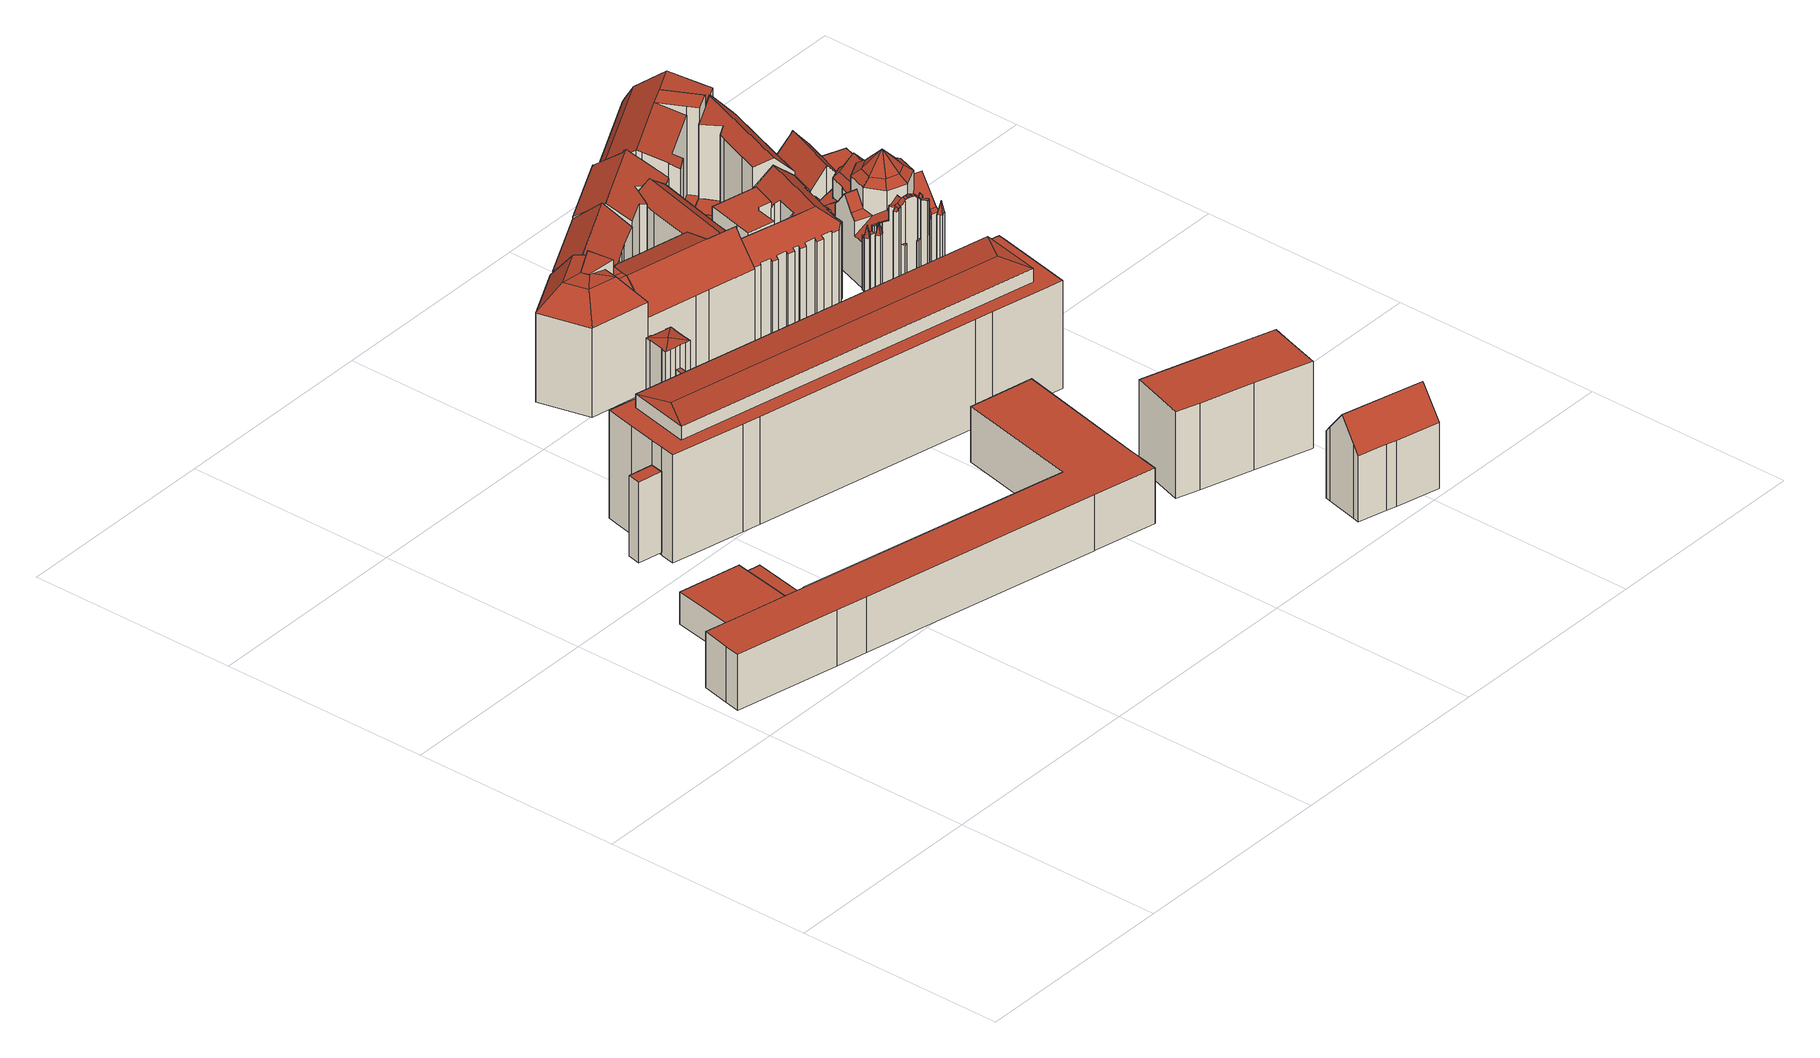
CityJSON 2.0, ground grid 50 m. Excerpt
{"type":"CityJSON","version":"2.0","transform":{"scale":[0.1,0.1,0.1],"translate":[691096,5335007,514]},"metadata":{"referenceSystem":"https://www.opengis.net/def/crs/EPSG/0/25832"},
"CityObjects":{
"building1":{"type":"Building","attributes":{"Gemeindeschluessel":"09162000","HoeheDach":"525.252","HoeheGrund":"517.488","Methode":"1000","NiedrigsteTraufeDesGebaeudes":"525.252","Geometrietyp2DReferenz":"3000","function":"31001_3000","roofType":"1000","measuredHeight":7.76,"storeysAboveGround":2},"geometry":[{"type":"MultiSurface","lod":"2","boundaries":[[[0,1,2,3]],[[4,5,6,7]],[[3,2,8,9]],[[10,11,12,13]],[[14,15,1,0]],[[16,12,11,8,2,1,15,6,5]],[[9,8,11,10]],[[13,12,16,17]],[[7,6,15,14]],[[17,16,5,4]],[[4,7,14,0,3,9,10,13,17]]],"semantics":{"surfaces":[{"type":"WallSurface"},{"type":"RoofSurface"},{"type":"GroundSurface"}],"values":[0,0,0,0,0,1,0,0,0,0,2]}}]},
"building2":{"type":"Building","attributes":{"Gemeindeschluessel":"09162000","HoeheDach":"520.150","HoeheGrund":"517.450","Methode":"2000","NiedrigsteTraufeDesGebaeudes":"520.150","Geometrietyp2DReferenz":"3000","function":"51009_1610","roofType":"1000","measuredHeight":2.7},"geometry":[{"type":"MultiSurface","lod":"2","boundaries":[[[18,19,20,21]],[[21,20,22,23]],[[0,24,25,14]],[[22,20,19,26,27,28,25,24]],[[14,25,28,29]],[[30,26,19,18]],[[0,14,29,31,30,18,21,23]],[[23,22,24,0]],[[31,27,26,30]],[[29,28,27,31]]],"semantics":{"surfaces":[{"type":"WallSurface"},{"type":"RoofSurface"},{"type":"GroundSurface"}],"values":[0,0,0,1,0,0,2,0,0,0]}}]},
"building3":{"type":"Building","attributes":{"Gemeindeschluessel":"09162000","HoeheDach":"537.230","HoeheGrund":"517.525","Methode":"2000","NiedrigsteTraufeDesGebaeudes":"537.230","Geometrietyp2DReferenz":"3000","function":"31001_9998","roofType":"1000","measuredHeight":19.7},"geometry":[{"type":"MultiSurface","lod":"2","boundaries":[[[32,33,34,35]],[[32,35,36,37]],[[35,34,38,36]],[[36,38,39,37]],[[39,38,34,33]],[[37,39,33,32]]],"semantics":{"surfaces":[{"type":"WallSurface"},{"type":"GroundSurface"},{"type":"RoofSurface"}],"values":[0,1,0,0,2,0]}}]},
"building4":{"type":"Building","attributes":{"name":"Amtsgericht","Gemeindeschluessel":"09162000","HoeheDach":"530.648","HoeheGrund":"517.026","Methode":"1000","NiedrigsteTraufeDesGebaeudes":"530.648","Geometrietyp2DReferenz":"3000","function":"31001_3000","roofType":"1000","measuredHeight":13.62,"storeysAboveGround":4},"geometry":[{"type":"MultiSurface","lod":"2","boundaries":[[[40,41,42,43]],[[44,42,41,45,46]],[[47,48,49,50]],[[51,47,50,52]],[[53,54,55,56]],[[57,58,59,60,61]],[[48,40,43,49]],[[62,63,64,65]],[[57,55,54,52,50,49,43,42,44,66,67,64,63,68,69,58]],[[70,67,66,71]],[[51,53,56,72,61,60,59,73,74,62,65,70,71,46,45,41,40,48,47]],[[59,58,69,73]],[[73,69,68,74]],[[74,68,63,62]],[[51,52,54,53]],[[71,66,44,46]],[[65,64,67,70]],[[55,57,61,72,56]]],"semantics":{"surfaces":[{"type":"WallSurface"},{"type":"RoofSurface"},{"type":"GroundSurface"}],"values":[0,0,0,0,0,0,0,0,1,0,2,0,0,0,0,0,0,0]}}]},
"building5":{"type":"Building","attributes":{"Gemeindeschluessel":"09162000","HoeheDach":"548.960","HoeheGrund":"517.304","Methode":"2000","NiedrigsteTraufeDesGebaeudes":"548.576","Geometrietyp2DReferenz":"3000","function":"31001_3000","roofType":"3500","measuredHeight":31.66,"storeysAboveGround":6},"geometry":[{"type":"MultiSurface","lod":"2","boundaries":[[[75,76,77,78]],[[79,80,81,82]],[[83,84,85,86,87,88,89,90,91,92,93,94,79,82,95,96,97,98,99,100,75,78]],[[82,81,101,95]],[[100,102,76,75]],[[87,86,103,104]],[[84,105,106,85]],[[104,103,106,105,107,77,108]],[[92,109,110,93]],[[89,111,112,90]],[[98,113,114,99]],[[83,107,105,84]],[[83,78,77,107]],[[90,112,115,91]],[[108,116,117,101,81,80,118]],[[87,104,119,88]],[[94,118,80,79]],[[91,115,109,92]],[[96,117,116,97]],[[110,109,115,112,111,119,104,108,118]],[[108,77,76,102,114,113,116]],[[98,97,116,113]],[[88,119,111,89]],[[99,114,102,100]],[[85,106,103,86]],[[93,110,118,94]],[[95,101,117,96]]],"semantics":{"surfaces":[{"type":"WallSurface"},{"type":"GroundSurface"},{"type":"RoofSurface"}],"values":[0,0,1,0,0,0,0,2,0,0,0,0,0,0,2,0,0,0,0,2,2,0,0,0,0,0,0]}}]},
"building6":{"type":"Building","attributes":{"name":"Amtsgericht","Gemeindeschluessel":"09162000","HoeheDach":"546.960","HoeheGrund":"516.876","Methode":"2000","NiedrigsteTraufeDesGebaeudes":"543.190","Geometrietyp2DReferenz":"3000","function":"31001_3000","roofType":"3200","measuredHeight":30.08,"storeysAboveGround":9},"geometry":[{"type":"MultiSurface","lod":"2","boundaries":[[[120,121,122,123,124,125]],[[126,127,120,125]],[[128,129,130,131,132,133]],[[134,135,136]],[[137,138,139,140]],[[141,142,143,144,145,146]],[[123,122,147,148]],[[149,150,151,152,153,154]],[[155,156,157,151,150,158,159,160]],[[161,162,128,133]],[[163,136,135,164]],[[165,166,143,142]],[[167,168,164,169]],[[163,164,168]],[[170,171,172,173]],[[145,174,175,176,177,146]],[[169,164,135,178]],[[173,172,166,165]],[[179,127,126,180,131,130]],[[134,136,163,168]],[[181,182,154,153]],[[178,135,134,183]],[[140,139,182,181]],[[157,156,155,184,170,173,165,142,141,146,177,176,161,133,132,131,180,126,125,124,123,148,185,137,140,181,153,152,151]],[[183,134,168,167]],[[137,185,148,147,186,138]],[[144,143,166,172,171,187,160,159,158,150,149,154,182,139,138,186,147,122,121,120,127,179,130,129,128,162,175,174,145],[169,178,183,167]],[[184,155,160,187,171,170]],[[176,175,162,161]]],"semantics":{"surfaces":[{"type":"WallSurface"},{"type":"RoofSurface"},{"type":"GroundSurface"}],"values":[0,0,0,1,0,0,0,0,0,0,1,0,0,1,0,0,0,0,0,1,0,0,0,2,0,0,1,0,0]}}]},
"building7":{"type":"Building","attributes":{"Gemeindeschluessel":"09162000","HoeheDach":"546.100","HoeheGrund":"517.346","Methode":"2000","NiedrigsteTraufeDesGebaeudes":"538.443","Geometrietyp2DReferenz":"3000","function":"31001_9998","roofType":"2100","measuredHeight":28.75,"storeysAboveGround":7},"geometry":[{"type":"MultiSurface","lod":"2","boundaries":[[[188,189,190,191]],[[192,193,194]],[[195,196,197,198]],[[199,200,201,202,203]],[[204,205,199,203]],[[206,207,188,208]],[[209,210,211,212]],[[213,214,201,215]],[[199,190,216,200]],[[206,217,218,219,207]],[[215,201,200,210,209,220]],[[207,219,192,189,188]],[[221,222,196,195]],[[220,223,224,213,215]],[[225,226,227,228,214,213,224]],[[189,229,216,190]],[[206,208,230,221,195,198,226,225,231,217]],[[232,233,234]],[[233,223,220,234]],[[203,202,228,227,197,196,222,204]],[[201,214,228,202]],[[198,197,227,226]],[[231,235,218,217]],[[221,230,191,205,204,222]],[[216,211,210,200]],[[225,224,223,233,232,235,231]],[[192,194,229,189]],[[190,199,205,191]],[[219,218,235,232,234,220,193,192]],[[229,212,211,216]],[[208,188,191,230]],[[209,212,229,194,193,220]]],"semantics":{"surfaces":[{"type":"RoofSurface"},{"type":"WallSurface"},{"type":"GroundSurface"}],"values":[0,0,1,1,1,1,0,1,0,1,1,0,1,0,1,0,2,0,0,0,0,1,1,1,1,1,0,0,0,1,1,1]}}]},
"building8":{"type":"Building","attributes":{"Gemeindeschluessel":"09162000","HoeheDach":"543.802","HoeheGrund":"517.280","Methode":"1000","NiedrigsteTraufeDesGebaeudes":"538.893","Geometrietyp2DReferenz":"3000","function":"31001_9998","roofType":"3100","measuredHeight":26.52,"storeysAboveGround":5},"geometry":[{"type":"MultiSurface","lod":"2","boundaries":[[[236,237,228,238,239,240]],[[241,242,243,244]],[[245,246,247,228,237,248]],[[242,241,249,250,239,238]],[[251,240,239,250]],[[252,253,247,246]],[[254,255,253,252]],[[244,243,255,254]],[[244,254,252,246,245,248,256,251,250,249,241]],[[256,236,240,251]],[[248,237,236,256]],[[247,253,255,243,242,238,228]]],"semantics":{"surfaces":[{"type":"RoofSurface"},{"type":"WallSurface"},{"type":"GroundSurface"}],"values":[0,1,1,1,1,1,1,1,2,1,1,0]}}]},
"building9":{"type":"Building","attributes":{"Gemeindeschluessel":"09162000","HoeheDach":"542.000","HoeheGrund":"517.343","Methode":"2000","NiedrigsteTraufeDesGebaeudes":"522.060","Geometrietyp2DReferenz":"3000","function":"31001_9998","roofType":"3100","measuredHeight":24.66,"storeysAboveGround":6},"geometry":[{"type":"MultiSurface","lod":"2","boundaries":[[[252,257,258,259,260,261]],[[262,263,264,265]],[[266,267,268,269]],[[267,270,271,272,273,274,275,268]],[[276,277,278,279]],[[280,274,273,281]],[[274,282,259,258,275]],[[283,270,267,266]],[[279,278,263,262]],[[284,271,270,283]],[[265,264,285,286]],[[280,287,288,289,282,274]],[[289,288,285,264,263,278,277,261,260]],[[257,269,268,275,258]],[[252,261,277,276]],[[260,259,282,289]],[[281,273,272,290]],[[290,272,271,284]],[[286,285,288,287]],[[257,252,276,279,262,265,286,287,280,281,290,284,283,266,269]]],"semantics":{"surfaces":[{"type":"WallSurface"},{"type":"RoofSurface"},{"type":"GroundSurface"}],"values":[0,0,0,1,0,0,1,0,0,0,0,0,1,0,0,0,0,0,0,2]}}]},
"building10":{"type":"Building","attributes":{"Gemeindeschluessel":"09162000","HoeheDach":"522.155","HoeheGrund":"517.350","Methode":"1000","NiedrigsteTraufeDesGebaeudes":"522.155","Geometrietyp2DReferenz":"3000","function":"31001_9998","roofType":"1000","measuredHeight":4.8,"storeysAboveGround":1},"geometry":[{"type":"MultiSurface","lod":"2","boundaries":[[[291,292,293,294]],[[295,296,297,298]],[[299,300,301,302]],[[303,304,299,302,305,306,307,291,294,295,298]],[[297,296,293,292,308,309,310,301,300,311,312]],[[307,308,292,291]],[[306,309,308,307]],[[294,293,296,295]],[[303,312,311,304]],[[302,301,310,305]],[[304,311,300,299]],[[305,310,309,306]],[[298,297,312,303]]],"semantics":{"surfaces":[{"type":"WallSurface"},{"type":"GroundSurface"},{"type":"RoofSurface"}],"values":[0,0,0,1,2,0,0,0,0,0,0,0,0]}}]},
"building11":{"type":"Building","attributes":{"Gemeindeschluessel":"09162000","HoeheDach":"539.910","HoeheGrund":"516.659","Methode":"2000","NiedrigsteTraufeDesGebaeudes":"532.672","Geometrietyp2DReferenz":"3000","function":"31001_3000","roofType":"3100","measuredHeight":23.25,"storeysAboveGround":3},"geometry":[{"type":"MultiSurface","lod":"2","boundaries":[[[313,314,315,316]],[[317,318,319,320,321,322,323,324]],[[325,317,324,326]],[[327,328,321,320,329]],[[330,331,313,316,332,333,327,329,334,335,325,326]],[[316,315,336,332]],[[321,328,337,336,315,314,338,322]],[[326,324,323,330]],[[330,323,322,338,331]],[[333,337,328,327]],[[329,320,319,334]],[[331,338,314,313]],[[334,319,318,335]],[[335,318,317,325]],[[332,336,337,333]]],"semantics":{"surfaces":[{"type":"WallSurface"},{"type":"RoofSurface"},{"type":"GroundSurface"}],"values":[0,1,0,0,2,0,1,0,0,0,0,0,0,0,0]}}]},
"building12":{"type":"Building","attributes":{"name":"Erzbischöfliches Ordinariat","Gemeindeschluessel":"09162000","HoeheDach":"536.110","HoeheGrund":"514.918","Methode":"2000","NiedrigsteTraufeDesGebaeudes":"536.110","Geometrietyp2DReferenz":"3000","function":"31001_9998","roofType":"1000","measuredHeight":21.19,"storeysAboveGround":6},"geometry":[{"type":"MultiSurface","lod":"2","boundaries":[[[339,340,341,342,343,344]],[[345,346,347,348]],[[348,347,349,350]],[[350,349,351,352]],[[346,353,354,344,343,342,355,351,349,347]],[[355,342,341,356,352,351]],[[357,353,346,345]],[[340,339,358,357,345,348,350,352,356,341]],[[358,339,344,354,353,357]]],"semantics":{"surfaces":[{"type":"WallSurface"},{"type":"RoofSurface"},{"type":"GroundSurface"}],"values":[0,0,0,0,1,0,0,2,0]}}]},
"building13":{"type":"Building","attributes":{"Gemeindeschluessel":"09162000","HoeheDach":"541.690","HoeheGrund":"517.320","Methode":"2000","NiedrigsteTraufeDesGebaeudes":"538.739","Geometrietyp2DReferenz":"3000","function":"31001_9998","roofType":"3100","measuredHeight":24.37,"storeysAboveGround":6},"geometry":[{"type":"MultiSurface","lod":"2","boundaries":[[[359,360,361,362,363,364,365,366,367,368]],[[361,369,370,371,372,362]],[[373,364,363,374]],[[375,376,377,281,378,379,280,380,287,381,373,374,372,371,370,382]],[[374,363,362,372]],[[376,383,384,377]],[[370,369,385,382]],[[287,366,365,381]],[[382,385,386,375]],[[375,386,383,376]],[[379,378,281,387,388,359,368,280]],[[377,384,387,281]],[[368,367,366,287,380,280]],[[381,365,364,373]],[[388,387,384,383,386,385,369,361,360,359]]],"semantics":{"surfaces":[{"type":"RoofSurface"},{"type":"WallSurface"},{"type":"GroundSurface"}],"values":[0,1,1,2,1,1,1,1,1,1,1,1,1,1,0]}}]},
"building14":{"type":"Building","attributes":{"Gemeindeschluessel":"09162000","HoeheDach":"522.601","HoeheGrund":"517.380","Methode":"1000","NiedrigsteTraufeDesGebaeudes":"522.154","Geometrietyp2DReferenz":"3000","function":"31001_9998","roofType":"1000","measuredHeight":5.22,"storeysAboveGround":1},"geometry":[{"type":"MultiSurface","lod":"2","boundaries":[[[389,390,391,392,393]],[[390,394,395,391]],[[391,395,396,392]],[[393,397,398,389]],[[389,398,394,390]],[[392,396,397,393]],[[397,396,395,394,398]]],"semantics":{"surfaces":[{"type":"GroundSurface"},{"type":"WallSurface"},{"type":"RoofSurface"}],"values":[0,1,1,1,1,1,2]}}]},
"building15":{"type":"Building","attributes":{"Gemeindeschluessel":"09162000","HoeheDach":"543.730","HoeheGrund":"517.270","Methode":"2000","NiedrigsteTraufeDesGebaeudes":"538.079","Geometrietyp2DReferenz":"3000","function":"31001_9998","roofType":"3100","measuredHeight":26.46,"storeysAboveGround":5},"geometry":[{"type":"MultiSurface","lod":"2","boundaries":[[[399,400,401,402,403,404,405,406,407,408,409,410,411,412,413]],[[414,415,416,417]],[[418,407,406,382]],[[419,420,421,422]],[[413,412,423,424,425,416,415,426,421,420,427]],[[428,411,410,429]],[[370,404,403,372]],[[430,426,415,414]],[[411,428,431,432,423,412]],[[433,382,406,405,404,370]],[[418,382,433,370,372,374,373,434,241,435,250,419,422,430,414,417,436,437,432,431,428,429,438,439]],[[436,425,424,437]],[[437,424,423,432]],[[417,416,425,436]],[[439,408,407,418]],[[422,421,426,430]],[[250,427,420,419]],[[435,241,399,413,427,250]],[[374,402,401,373]],[[372,403,402,374]],[[409,408,439,438,429,410]],[[434,400,399,241]],[[373,401,400,434]]],"semantics":{"surfaces":[{"type":"RoofSurface"},{"type":"WallSurface"},{"type":"GroundSurface"}],"values":[0,1,1,1,0,1,1,1,1,1,2,1,1,1,1,1,1,1,1,1,1,1,1]}}]},
"building16":{"type":"Building","attributes":{"Gemeindeschluessel":"09162000","HoeheDach":"530.160","HoeheGrund":"516.276","Methode":"2000","NiedrigsteTraufeDesGebaeudes":"530.160","Geometrietyp2DReferenz":"3000","function":"31001_9998","roofType":"1000","measuredHeight":13.88},"geometry":[{"type":"MultiSurface","lod":"2","boundaries":[[[440,441,442,443]],[[443,444,445,440]],[[440,445,446,441]],[[444,447,446,445]],[[442,447,444,443]],[[441,446,447,442]]],"semantics":{"surfaces":[{"type":"GroundSurface"},{"type":"WallSurface"},{"type":"RoofSurface"}],"values":[0,1,1,2,1,1]}}]},
"building17":{"type":"Building","attributes":{"Gemeindeschluessel":"09162000","HoeheDach":"539.591","HoeheGrund":"516.850","Methode":"2000","NiedrigsteTraufeDesGebaeudes":"535.207","Geometrietyp2DReferenz":"3000","function":"31001_9998","roofType":"3100","measuredHeight":22.74,"storeysAboveGround":4},"geometry":[{"type":"MultiSurface","lod":"2","boundaries":[[[448,449,450,451,452,453,454,455]],[[456,457,458,459]],[[460,456,459,461,462,463,464,465,466,467,468,469,470,471,472,473,474,475,476,477,478,479,480,481,482,483,484,485,486,487,488,489,490,491,492,493,494,495,496,497,498,499,500,501,502,503,504,505,506,507,508,509,510,511,454,453,452,451,512,513,514,515,516,517,518,519]],[[468,520,521,469]],[[479,522,523,480]],[[474,524,525,475]],[[461,526,527,462]],[[528,529,530,531,532,533,534,535,536,537,538,539,540,541,542,543,544,545,546,547,548,549,550,551,552,553,554,555]],[[476,556,557,477]],[[513,558,559,514]],[[554,553,560,508,507,506]],[[492,540,539,493]],[[494,538,537,495]],[[462,527,561,463]],[[509,562,563,510]],[[473,564,524,474]],[[478,565,522,479]],[[486,546,545,487]],[[485,547,546,486]],[[516,566,567,517]],[[463,561,568,464]],[[475,525,556,476]],[[496,536,535,497]],[[497,535,534,498]],[[569,570,519,518,517,567]],[[477,557,565,478]],[[505,555,554,506]],[[472,571,564,473]],[[467,572,520,468]],[[471,573,571,472]],[[532,500,499,533]],[[466,574,572,467]],[[550,575,523,522,565,557,556,525,524,564,571,573,576,521,520,572,574,577,568,561,527,526,458,457,578,570,569,579,551]],[[510,563,580,511]],[[484,548,547,485]],[[495,537,536,496]],[[465,577,574,466]],[[498,534,533,499]],[[551,579,569,567,566,581,559,558,582,450,449]],[[511,580,455,454]],[[487,545,544,488]],[[483,482,481,575,550,549]],[[459,458,526,461]],[[519,570,578,460]],[[491,541,540,492]],[[483,549,548,484]],[[514,559,581,515]],[[493,539,538,494]],[[552,551,449,448,455,580,563,562,560,553]],[[488,544,543,489]],[[500,532,531,501]],[[471,470,469,521,576,573]],[[480,523,575,481]],[[503,529,528,504]],[[508,560,562,509]],[[464,568,577,465]],[[504,528,555,505]],[[531,530,502,501]],[[490,489,543,542,541,491]],[[450,582,558,513,512,451]],[[515,581,566,516]],[[502,530,529,503]],[[460,578,457,456]]],"semantics":{"surfaces":[{"type":"WallSurface"},{"type":"GroundSurface"},{"type":"RoofSurface"}],"values":[0,0,1,0,0,0,0,2,0,0,0,0,0,0,0,0,0,0,0,0,0,0,0,0,0,0,0,0,0,0,0,0,2,0,0,0,0,0,2,0,0,0,0,0,0,0,0,0,2,0,0,0,0,0,0,0,0,0,0,0,0,0,0]}}]},
"building18":{"type":"Building","attributes":{"Gemeindeschluessel":"09162000","HoeheDach":"536.780","HoeheGrund":"517.120","Methode":"2000","NiedrigsteTraufeDesGebaeudes":"536.780","Geometrietyp2DReferenz":"3000","function":"31001_9998","roofType":"1000","measuredHeight":19.66,"storeysAboveGround":1},"geometry":[{"type":"MultiSurface","lod":"2","boundaries":[[[583,584,585,586]],[[587,588,589,590,591,585,584,592]],[[593,590,589,594]],[[595,587,592,596]],[[594,589,588,597]],[[596,583,586,598,593,594,597,595]],[[598,591,590,593]],[[596,592,584,583]],[[586,585,591,598]],[[597,588,587,595]]],"semantics":{"surfaces":[{"type":"WallSurface"},{"type":"RoofSurface"},{"type":"GroundSurface"}],"values":[0,1,0,0,0,2,0,0,0,0]}}]},
"building19":{"type":"Building","attributes":{"Gemeindeschluessel":"09162000","HoeheDach":"525.600","HoeheGrund":"517.318","Methode":"2000","NiedrigsteTraufeDesGebaeudes":"522.504","Geometrietyp2DReferenz":"3000","function":"31001_9998","roofType":"1000","measuredHeight":8.28,"storeysAboveGround":1},"geometry":[{"type":"MultiSurface","lod":"2","boundaries":[[[599,600,601]],[[602,600,599]],[[603,604,605,606,607,608]],[[609,610,611,612]],[[613,614,615,616,617,618,619,620,608,607,606,621,622,611,610,623,624,625,626,627,628,629,630,631,632,395],[633,634,635,636]],[[622,621,637,638,612,611]],[[639,640,641,615,614,613]],[[634,602,599,635]],[[642,628,627,643]],[[644,617,616,645]],[[646,647,603,608,620,619]],[[648,623,610,609]],[[649,624,623,648]],[[635,599,601,636]],[[639,613,395,650]],[[644,651,646,619,618,617]],[[637,621,606,605]],[[652,629,628,642]],[[627,626,625,624,649,653,654,643]],[[636,601,655,633]],[[605,604,603,647,646,651,644,645,641,640,639,650,656,657,658,652,642,643,654,653,649,648,609,612,638,637]],[[600,655,601]],[[395,632,631,630,629,652,658,657,656,650]],[[602,655,600]],[[645,616,615,641]],[[633,655,602,634]]],"semantics":{"surfaces":[{"type":"RoofSurface"},{"type":"WallSurface"},{"type":"GroundSurface"}],"values":[0,0,1,1,0,1,1,1,1,1,1,1,1,1,1,1,1,1,1,1,2,0,1,0,1,1]}}]},
"building20":{"type":"Building","attributes":{"Gemeindeschluessel":"09162000","HoeheDach":"543.920","HoeheGrund":"517.217","Methode":"2000","NiedrigsteTraufeDesGebaeudes":"522.390","Geometrietyp2DReferenz":"3000","function":"31001_9998","roofType":"2100","measuredHeight":26.7,"storeysAboveGround":5},"geometry":[{"type":"MultiSurface","lod":"2","boundaries":[[[659,660,661,662]],[[663,664,665,666]],[[667,668,660,659]],[[669,670,671,672]],[[673,674,665,664,675,676,677,678,679]],[[680,675,664,663]],[[681,678,677,682]],[[683,684,685,686,687,688]],[[689,662,661,683,688]],[[690,691,692,679,693]],[[693,679,678,681]],[[694,686,685,695]],[[692,691,696,697,673]],[[698,699,700,701,702,703,697]],[[704,687,686,694]],[[705,706,699,698,696,691,690,707]],[[708,676,675,680]],[[709,700,699,706]],[[710,702,701,711]],[[673,697,703,684,683,661,660,668,674]],[[705,712,669,672,713,708,680,663,666,667,659,662,689,704,694,695,710,711,709,706]],[[708,713,714,682,677,676]],[[697,696,698]],[[711,701,700,709]],[[710,695,685,684,703,702]],[[679,692,673]],[[682,714,671,670,715,707,690,693,681]],[[705,707,715,712]],[[672,671,714,713]],[[689,688,687,704]],[[667,666,665,674,668]],[[712,715,670,669]]],"semantics":{"surfaces":[{"type":"WallSurface"},{"type":"RoofSurface"},{"type":"GroundSurface"}],"values":[0,0,0,0,1,0,0,1,0,0,0,0,1,1,0,0,0,0,0,1,2,0,0,0,0,0,1,0,0,0,0,0]}}]},
"building21":{"type":"Building","attributes":{"Gemeindeschluessel":"09162000","HoeheDach":"541.250","HoeheGrund":"517.060","Methode":"2000","NiedrigsteTraufeDesGebaeudes":"536.247","Geometrietyp2DReferenz":"3000","function":"31001_9998","roofType":"3100","measuredHeight":24.19,"storeysAboveGround":4},"geometry":[{"type":"MultiSurface","lod":"2","boundaries":[[[716,717,718,719]],[[720,721,722,723]],[[724,725,726,727]],[[728,729,730,731]],[[732,717,716,733,734,699]],[[724,727,735,736,728,731,737,720,723,738,739,740,741,742,734,733,716,719]],[[743,744,745,746,699,734,742,741,740,739]],[[719,718,725,724]],[[738,723,722,747,743,739]],[[737,748,721,720]],[[749,726,725,718,717,732,699,746,745,750]],[[750,745,744,743,747,722,721,748,730,729]],[[736,735,749,750,729,728]],[[727,726,749,735]],[[731,730,748,737]]],"semantics":{"surfaces":[{"type":"WallSurface"},{"type":"GroundSurface"},{"type":"RoofSurface"}],"values":[0,0,0,0,0,1,0,0,0,0,2,2,0,0,0]}}]},
"building22":{"type":"Building","attributes":{"name":"Dreifaltigkeitskirche (Heiligste Dreifaltigkeit)","Gemeindeschluessel":"09162000","HoeheDach":"543.800","HoeheGrund":"516.930","Methode":"2000","NiedrigsteTraufeDesGebaeudes":"525.488","Geometrietyp2DReferenz":"3000","function":"31001_3041","roofType":"3100","measuredHeight":26.87,"storeysAboveGround":1},"geometry":[{"type":"MultiSurface","lod":"2","boundaries":[[[751,752,753,754,755,756]],[[757,758,759,760,761,762]],[[763,764,765,766]],[[767,768,769,770,771]],[[772,773,774]],[[766,765,775,776]],[[777,778,779,780,781]],[[782,783,784,785,786,787]],[[788,789,790]],[[757,762,791,792]],[[793,794,788]],[[795,796,797,798,799,800,801,802]],[[803,804,805,806,807]],[[808,809,810,811,812]],[[813,814,772,803]],[[815,816,795,802,817]],[[788,818,789]],[[819,820,821,755,822,823]],[[824,825,826,827]],[[822,754,753,828]],[[755,754,822]],[[763,766,829,830,831,832]],[[833,834,835,836]],[[837,838,839,840,841,842,843,844,794,793,845,846]],[[847,824,827,848,849]],[[850,797,796,851]],[[852,853,798,797,850,854]],[[855,856,857,858]],[[859,860,800,799]],[[861,862,863,848,827,826,864,865]],[[802,801,866,867]],[[849,848,863]],[[836,813,831,830,868,869]],[[804,774,870,871]],[[834,872,773]],[[804,871,873,874,805]],[[875,858,857,876,877,825]],[[829,868,830]],[[777,781,878,879]],[[880,881,882,883]],[[884,885,886,887]],[[829,888,771,770,889,869,868]],[[887,820,890,884]],[[891,807,806,840,839,892]],[[893,846,845,790,789,818,894]],[[895,896,760,759,897,898,899,900]],[[786,785,901,902,903,904,888,829,766]],[[878,781,780,905,906]],[[810,823,822,907,811]],[[908,909,910,897]],[[816,911,912,851,796,795]],[[773,872,913]],[[871,870,913,808]],[[778,914,903,902,779]],[[886,821,820,887]],[[915,916,917,918]],[[822,828,907]],[[919,920,921,922,923]],[[775,765,764,915,918]],[[924,925,926,927,928]],[[929,782,787,930,931]],[[932,867,866,933,876,857,856]],[[770,769,890,820,819,934,889]],[[763,832,935,936,916,915,764]],[[937,938,939,940,838,941,942]],[[847,849,943]],[[944,945,946,909,908]],[[947,948,807,891]],[[949,904,903,914]],[[950,895,900,951,952,953,859,799,798,853]],[[881,919,923,882]],[[931,930,954,955]],[[946,945,956,957]],[[833,836,869,889,934]],[[852,854,912,911]],[[773,870,774]],[[958,920,919,959,960]],[[900,899,961,951]],[[962,955,954,963]],[[806,805,842,841]],[[874,873,844,843]],[[964,965,752,751]],[[891,892,940,966,967,933,866,801]],[[958,938,937,920]],[[907,828,968]],[[969,953,952,970]],[[950,792,791,971,896,895]],[[880,972,960,959,973,881]],[[813,803,807,948,831]],[[877,876,933,967]],[[974,865,864,975,939,938,958]],[[762,761,971,791]],[[809,872,834,833]],[[910,936,935,898,897]],[[976,906,905,977,978]],[[832,947,891,801,800,860,969,970,961,899,898,935]],[[905,901,785,784,977]],[[814,773,772]],[[949,767,771,888,904]],[[812,811,907,979,980]],[[871,808,812,980,788,873]],[[972,974,958,960]],[[968,828,753,752,965]],[[855,815,817,932,856]],[[930,787,786,766,954]],[[839,838,940,892]],[[920,937,942,921]],[[803,772,774,804]],[[835,834,773]],[[981,886,885,982]],[[979,968,965,928,927]],[[814,835,773]],[[805,874,843,842]],[[983,879,878,906,976]],[[984,883,882,923,922]],[[817,802,867,932]],[[761,760,896,971]],[[881,973,919]],[[873,788,794,844]],[[875,825,824,847,943,985,986]],[[987,988,962,963,776,775]],[[939,975,966,940]],[[951,961,970,952]],[[832,831,948,947]],[[988,929,931,955,962]],[[986,985,862,861]],[[983,976,978,989]],[[990,987,775,918,917,991]],[[953,969,860,859]],[[758,944,908,897,759]],[[959,919,973]],[[806,841,840]],[[783,989,978,977,784]],[[992,984,922,921,942,941]],[[985,943,849,863,862]],[[893,894,926,925]],[[957,991,917,916,936,910,909,946]],[[907,968,979]],[[980,979,927,926,894,818,788]],[[788,790,845,793]],[[957,956,990,991]],[[773,913,870]],[[756,755,821,886,981]],[[864,826,825,877,967,966,975]],[[912,854,850,851]],[[808,913,872,809]],[[768,767,949,914,778,777,879,983,989,783,782,929,988,987,990,956,945,944,758,757,792,950,853,852,911,816,815,855,858,875,986,861,865,974,972,880,883,984,992,837,846,893,925,924,964,751,756,981,982]],[[963,954,766,776]],[[924,928,965,964]],[[780,779,902,901,905]],[[992,941,838,837]],[[809,833,934,819,823,810]],[[836,835,814,813]],[[768,982,885,884,890,769]]],"semantics":{"surfaces":[{"type":"WallSurface"},{"type":"RoofSurface"},{"type":"GroundSurface"}],"values":[0,0,0,0,1,0,0,0,1,0,0,1,0,0,1,0,0,1,0,1,1,1,1,0,1,0,0,0,1,0,1,1,0,1,1,0,0,1,0,0,1,1,0,1,0,1,1,1,1,1,0,1,1,0,0,0,1,1,1,0,0,1,1,0,1,1,0,1,0,0,1,1,0,0,0,1,1,1,1,1,1,0,0,0,1,1,0,0,0,0,0,1,1,1,1,0,1,1,0,1,0,0,1,0,1,0,0,1,1,0,1,1,1,0,0,1,0,0,1,0,0,0,1,1,0,0,0,0,1,0,1,0,0,0,1,0,1,1,1,1,0,1,0,1,1,1,2,1,0,1,0,0,1,0]}}]},
"building23":{"type":"Building","attributes":{"Gemeindeschluessel":"09162000","HoeheDach":"527.996","HoeheGrund":"517.050","Methode":"1000","NiedrigsteTraufeDesGebaeudes":"524.420","Geometrietyp2DReferenz":"3000","function":"31001_1000","roofType":"2100","measuredHeight":10.95,"storeysAboveGround":2},"geometry":[{"type":"MultiSurface","lod":"2","boundaries":[[[993,994,995,996]],[[997,998,999,1000,1001,1002]],[[998,997,993,996,1003,1004,1005,999]],[[997,1002,994,993]],[[1006,1000,999,1005,1004,1007]],[[996,995,1008,1003]],[[994,1002,1001,1000,1006,1007,1008,995]],[[1003,1008,1007,1004]]],"semantics":{"surfaces":[{"type":"WallSurface"},{"type":"GroundSurface"},{"type":"RoofSurface"}],"values":[0,0,1,0,0,0,2,0]}}]},
"building24":{"type":"Building","attributes":{"Gemeindeschluessel":"09162000","HoeheDach":"533.525","HoeheGrund":"517.140","Methode":"1000","NiedrigsteTraufeDesGebaeudes":"528.642","Geometrietyp2DReferenz":"3000","function":"31001_1000","roofType":"3100","measuredHeight":16.39,"storeysAboveGround":3},"geometry":[{"type":"MultiSurface","lod":"2","boundaries":[[[1009,1010,1011,1012]],[[1013,1014,1015,1016,1017,1018]],[[1019,1020,1021,1022]],[[1015,1014,1023,1024]],[[1025,1026,1027,1028]],[[1029,1030,1031,1032]],[[1027,1026,1023,1014,1013,1033]],[[1024,1025,1028,1034,1035,1036,1037,1029,1032,1038,1039,1009,1012,1040,1019,1022,1041,1017,1016,1015]],[[1034,1028,1027,1033,1042,1035]],[[1024,1023,1026,1025]],[[1043,1044,1010,1009,1039,1038]],[[1017,1041,1022,1021,1045,1018]],[[1035,1042,1046,1036]],[[1032,1031,1043,1038]],[[1047,1020,1019,1040,1012,1011]],[[1037,1036,1046,1048,1030,1029]],[[1030,1048,1049,1047,1011,1010,1044,1043,1031]],[[1046,1042,1033,1013,1018,1045,1021,1020,1047,1049,1048]]],"semantics":{"surfaces":[{"type":"WallSurface"},{"type":"RoofSurface"},{"type":"GroundSurface"}],"values":[0,0,0,0,0,0,1,2,0,0,0,0,0,0,0,0,1,1]}}]}
},
"vertices":[
[292,712,35],[292,712,113],[281,656,113],[281,656,35],[131,687,35],[131,687,113],[165,869,113],[165,869,35],[277,657,113],[277,657,35],[274,638,35],[274,638,113],[132,668,113],[132,668,35],[315,838,35],[315,838,113],[136,687,113],[136,687,35],
[364,668,35],[364,668,61],[295,682,61],[295,682,35],[300,710,61],[300,710,35],[292,712,61],[315,838,61],[400,854,61],[330,867,61],[324,836,61],[324,836,35],[400,854,35],[330,867,35],
[280,1071,35],[280,1071,232],[287,1102,232],[287,1102,35],[345,1090,35],[339,1060,35],[345,1090,232],[339,1060,232],
[926,496,30],[877,507,30],[877,507,166],[926,496,166],[277,638,166],[353,621,30],[277,638,30],[1143,756,30],[989,788,30],[989,788,166],[1143,756,166],[1071,438,30],[1071,438,166],[1063,401,30],[1063,401,166],[1055,362,166],[1055,362,30],[902,395,166],[331,518,166],[331,518,30],[854,405,30],[902,395,30],[14,626,30],[14,626,166],[29,690,166],[29,690,30],[274,638,166],[132,668,166],[7,588,166],[257,534,166],[132,668,30],[274,638,30],[904,395,30],[257,534,30],[7,588,30],
[609,1271,33],[609,1271,346],[621,1268,346],[621,1268,33],[548,1231,33],[548,1231,346],[549,1231,346],[549,1231,33],[619,1256,33],[618,1256,33],[610,1218,33],[611,1218,33],[608,1206,33],[596,1208,33],[597,1209,33],[583,1211,33],[571,1214,33],[557,1217,33],[557,1216,33],[546,1219,33],[557,1269,33],[557,1270,33],[559,1281,33],[572,1279,33],[571,1277,33],[609,1269,33],[557,1269,346],[609,1269,346],[611,1218,346],[608,1206,346],[618,1256,346],[610,1218,346],[619,1256,346],[584,1244,350],[557,1217,346],[557,1216,346],[597,1209,346],[583,1211,346],[572,1279,346],[571,1277,346],[571,1214,346],[559,1281,346],[557,1270,346],[546,1219,346],[596,1208,346],
[564,1184,292],[566,1194,292],[571,1214,292],[571,1214,29],[566,1194,29],[564,1184,29],[547,1188,29],[547,1188,292],[358,1154,292],[368,1199,292],[374,1225,292],[374,1225,29],[368,1199,29],[358,1154,29],[1270,856,325],[1300,999,325],[1253,935,330],[577,1181,29],[577,1181,292],[590,1178,292],[590,1178,29],[377,1014,29],[506,985,29],[506,985,292],[377,1014,292],[331,1024,292],[331,1024,29],[583,1211,292],[583,1211,29],[1306,1025,292],[1354,1014,292],[1354,1014,29],[1306,1025,29],[1175,1053,29],[1175,1053,292],[1311,813,29],[1318,846,29],[1349,989,29],[1349,989,292],[1318,846,292],[1311,813,292],[345,1090,29],[345,1090,292],[431,1111,330],[415,1189,325],[548,976,29],[548,976,292],[384,1046,292],[384,1046,325],[415,1189,292],[1134,851,29],[1134,851,292],[1092,860,292],[1092,860,29],[338,1056,292],[339,1060,292],[339,1060,29],[338,1056,29],[1300,999,292],[420,1215,292],[420,1215,29],[1134,1062,29],[1134,1062,292],[1270,856,292],[1262,823,29],[579,1191,29],[579,1191,292],[1262,823,292],
[624,1475,251],[663,1516,307],[649,1572,307],[594,1597,251],[733,1502,307],[740,1536,307],[708,1543,311],[734,1665,34],[734,1665,247],[736,1666,247],[736,1666,34],[739,1619,307],[753,1593,311],[753,1593,296],[747,1605,298],[739,1619,284],[718,1661,244],[718,1661,251],[766,1447,34],[766,1447,251],[624,1475,34],[761,1532,321],[753,1593,321],[695,1563,312],[699,1544,313],[768,1601,280],[768,1601,296],[753,1593,280],[695,1563,311],[767,1450,34],[767,1450,252],[767,1448,252],[761,1532,280],[732,1668,34],[732,1668,244],[783,1528,280],[790,1558,280],[790,1558,34],[741,1655,34],[741,1655,258],[762,1613,298],[699,1544,311],[594,1597,34],[768,1449,34],[775,1486,251],[781,1515,280],[758,1519,280],[768,1449,251],
[735,1666,251],[741,1655,261],[930,1700,298],[903,1755,249],[734,1668,249],[957,1644,33],[957,1644,249],[895,1614,251],[895,1614,33],[762,1613,33],[789,1558,33],[789,1558,249],[741,1655,33],[930,1700,33],[903,1755,33],[734,1668,33],[847,1588,33],[847,1588,250],[872,1602,33],[872,1602,250],[735,1666,33],
[790,1558,33],[790,1558,267],[817,1573,261],[817,1573,81],[847,1588,81],[884,1566,33],[884,1566,81],[920,1558,81],[920,1558,33],[891,1424,33],[891,1424,211],[768,1449,211],[768,1449,33],[924,1417,211],[1041,1394,211],[1052,1439,260],[1056,1456,279],[984,1471,280],[781,1513,280],[844,1575,33],[844,1575,81],[866,1570,81],[866,1570,33],[984,1471,33],[1056,1456,33],[1000,1536,261],[924,1417,33],[1041,1394,33],[952,1552,81],[952,1552,33],[1001,1542,33],[1001,1542,81],[1000,1536,81],[1052,1439,33],
[1001,1542,34],[1001,1542,82],[952,1552,82],[952,1552,34],[920,1558,34],[920,1558,82],[884,1566,82],[884,1566,34],[895,1614,34],[895,1614,82],[957,1644,82],[957,1644,34],[865,1570,34],[872,1602,34],[1014,1673,34],[1033,1668,34],[1026,1644,34],[1026,1644,82],[1033,1668,82],[1014,1673,82],[872,1602,82],[865,1570,82],
[1348,157,27],[1348,157,190],[1427,138,189],[1427,138,27],[1390,34,188],[1415,28,188],[1519,2,188],[1531,54,257],[1531,55,259],[1336,105,259],[1327,67,209],[1323,52,188],[1390,34,27],[1323,52,27],[1544,110,27],[1544,110,187],[1531,54,27],[1327,67,27],[1345,144,27],[1452,132,27],[1539,111,27],[1519,2,27],[1415,28,27],[1452,132,189],[1539,111,187],[1345,144,208],
[1489,306,9],[1515,391,9],[1529,436,9],[1529,436,221],[1515,391,221],[1489,306,221],[1228,388,9],[1228,388,221],[1174,406,221],[1174,406,9],[1216,536,221],[1216,536,9],[1385,482,221],[1385,482,9],[1353,349,221],[1488,306,221],[1445,463,221],[1445,463,9],[1353,349,9],[1488,306,9],
[1020,1464,277],[1020,1465,277],[1081,1701,277],[1045,1711,250],[1036,1677,249],[1033,1668,248],[1026,1644,248],[1001,1542,249],[985,1475,249],[984,1471,250],[1084,1700,274],[1084,1700,33],[1081,1701,33],[1045,1711,33],[1033,1668,33],[1036,1677,33],[1074,1519,33],[1066,1481,33],[1063,1482,33],[1048,1457,33],[1020,1464,33],[985,1475,33],[1026,1644,33],[1118,1691,33],[1066,1481,247],[1063,1482,250],[1118,1691,248],[1074,1519,248],[1056,1456,249],[1048,1457,256],
[1066,1481,34],[1074,1519,34],[1108,1510,34],[1122,1507,34],[1113,1470,34],[1074,1519,82],[1108,1510,85],[1122,1507,86],[1113,1470,86],[1066,1481,82],
[957,1644,262],[1014,1673,262],[1033,1668,253],[1036,1677,257],[1045,1711,274],[1084,1700,256],[1092,1698,253],[1118,1691,241],[1147,1705,241],[1148,1706,241],[1140,1722,253],[1123,1755,277],[1117,1766,285],[1108,1784,297],[933,1694,297],[1072,1839,33],[1072,1839,255],[1071,1841,254],[1071,1841,33],[1147,1705,33],[1065,1838,33],[1065,1838,253],[1069,1840,253],[1069,1840,33],[1106,1789,294],[1100,1786,294],[1072,1841,253],[1070,1838,255],[903,1755,254],[1117,1766,33],[1123,1755,33],[1070,1838,33],[1108,1784,33],[1106,1789,33],[1092,1698,33],[1014,1673,33],[933,1694,33],[1072,1841,33],[1100,1786,33],[1140,1722,33],[1148,1706,33],
[1385,482,23],[1397,521,23],[1458,502,23],[1445,463,23],[1445,463,162],[1385,482,162],[1397,521,162],[1458,502,162],
[1206,1448,221],[1216,1446,221],[1225,1443,230],[1225,1443,29],[1216,1446,29],[1206,1448,29],[1178,1455,29],[1178,1455,221],[1342,1534,29],[1342,1534,214],[1331,1505,215],[1331,1505,29],[1344,1533,29],[1333,1504,29],[1328,1491,29],[1325,1492,29],[1319,1494,29],[1308,1462,29],[1315,1460,29],[1311,1448,29],[1308,1449,29],[1303,1450,29],[1298,1437,29],[1291,1419,29],[1296,1417,29],[1299,1417,29],[1295,1405,29],[1291,1406,29],[1286,1408,29],[1274,1374,29],[1279,1372,29],[1282,1371,29],[1278,1361,29],[1271,1357,29],[1264,1353,29],[1251,1346,29],[1234,1350,29],[1235,1353,29],[1210,1359,29],[1209,1352,29],[1193,1356,29],[1194,1363,29],[1176,1367,29],[1168,1368,29],[1167,1363,29],[1152,1366,29],[1154,1372,29],[1139,1375,29],[1138,1369,29],[1122,1373,29],[1123,1379,29],[1097,1384,29],[1096,1378,29],[1083,1381,29],[1084,1387,29],[1058,1393,29],[1056,1390,29],[1041,1394,29],[1052,1439,29],[1053,1442,29],[1056,1456,29],[1063,1482,29],[1066,1481,29],[1113,1470,29],[1229,1454,29],[1242,1492,29],[1236,1502,29],[1227,1504,29],[1250,1561,29],[1255,1575,29],[1300,1558,29],[1347,1541,29],[1308,1449,216],[1303,1450,221],[1282,1371,214],[1278,1361,215],[1295,1405,214],[1291,1406,217],[1333,1504,213],[1328,1491,213],[1056,1390,214],[1058,1393,217],[1084,1387,217],[1083,1381,212],[1096,1378,212],[1097,1384,217],[1123,1379,218],[1122,1373,213],[1138,1369,213],[1139,1375,218],[1154,1372,218],[1152,1366,213],[1167,1363,213],[1168,1368,218],[1176,1367,218],[1194,1363,219],[1193,1356,213],[1209,1352,213],[1210,1359,218],[1235,1353,219],[1234,1350,216],[1251,1346,216],[1264,1353,224],[1240,1398,256],[1191,1409,256],[1053,1442,256],[1052,1439,253],[1041,1394,214],[1286,1408,222],[1274,1374,222],[1242,1492,229],[1236,1502,221],[1056,1456,244],[1325,1492,216],[1063,1482,221],[1066,1481,221],[1299,1417,215],[1279,1372,217],[1250,1561,214],[1255,1575,215],[1319,1494,221],[1300,1558,256],[1347,1541,213],[1296,1417,217],[1311,1448,214],[1291,1419,221],[1315,1460,214],[1271,1357,219],[1298,1437,221],[1308,1462,220],[1344,1533,213],[1259,1447,256],[1113,1470,222],[1227,1504,213],[1229,1454,229],
[1122,1507,31],[1122,1507,228],[1139,1585,228],[1139,1585,31],[1178,1455,228],[1188,1504,228],[1197,1511,228],[1227,1504,228],[1250,1561,228],[1113,1470,228],[1227,1504,31],[1197,1511,31],[1178,1455,31],[1113,1470,31],[1188,1504,31],[1250,1561,31],
[1225,1656,104],[1234,1681,116],[1209,1689,104],[1258,1674,104],[1298,1685,33],[1303,1698,33],[1303,1699,33],[1303,1699,85],[1303,1698,85],[1298,1685,85],[1296,1753,33],[1296,1753,85],[1306,1758,85],[1306,1758,33],[1122,1507,85],[1138,1581,85],[1139,1585,85],[1250,1561,85],[1255,1575,85],[1260,1587,85],[1271,1614,85],[1278,1634,85],[1329,1713,85],[1313,1745,85],[1248,1728,85],[1246,1733,85],[1232,1726,85],[1199,1708,85],[1194,1705,85],[1158,1683,85],[1150,1680,85],[1144,1653,85],[1132,1605,85],[1127,1584,85],[1242,1707,85],[1258,1674,85],[1225,1656,85],[1209,1689,85],[1329,1713,33],[1313,1745,33],[1122,1507,33],[1138,1581,33],[1139,1585,33],[1158,1683,33],[1194,1705,33],[1255,1575,33],[1250,1561,33],[1271,1614,33],[1278,1634,33],[1248,1728,33],[1246,1733,33],[1108,1510,33],[1260,1587,33],[1150,1680,33],[1232,1726,33],[1199,1708,33],[1242,1707,104],[1127,1584,33],[1132,1605,33],[1144,1653,33],
[1106,1789,32],[1106,1789,281],[1100,1786,281],[1100,1786,32],[1148,1706,32],[1148,1706,277],[1123,1755,295],[1123,1755,32],[1117,1766,32],[1117,1766,298],[1248,1728,32],[1248,1728,84],[1246,1733,84],[1246,1733,32],[1272,1845,299],[1118,1765,299],[1147,1705,277],[1158,1683,268],[1188,1701,269],[1178,1721,277],[1303,1786,277],[1147,1705,32],[1178,1721,84],[1188,1701,84],[1082,1822,253],[1342,1956,253],[1332,1974,219],[1330,1973,219],[1330,1975,216],[1072,1841,216],[1072,1841,32],[1315,1762,84],[1315,1762,299],[1303,1786,299],[1303,1786,84],[1330,1973,32],[1332,1974,32],[1357,1783,299],[1314,1866,299],[1357,1783,268],[1401,1805,267],[1420,1815,267],[1420,1816,268],[1421,1816,268],[1375,1898,299],[1330,1975,32],[1306,1758,32],[1401,1805,32],[1306,1758,84],[1158,1683,32],[1420,1815,32],[1421,1816,32],[1420,1816,32],[1296,1753,32],[1194,1705,32],[1194,1705,84],[1296,1753,84],
[1421,1764,31],[1421,1764,232],[1425,1756,225],[1425,1756,31],[1303,1699,31],[1303,1699,267],[1329,1713,269],[1329,1713,31],[1347,1548,31],[1347,1548,225],[1349,1547,222],[1349,1547,31],[1255,1575,31],[1255,1575,267],[1270,1614,267],[1270,1614,31],[1402,1802,265],[1402,1802,31],[1401,1805,31],[1347,1541,31],[1302,1558,31],[1298,1686,31],[1313,1745,31],[1306,1758,31],[1320,1765,31],[1394,1802,31],[1398,1804,31],[1306,1758,265],[1320,1765,266],[1394,1802,272],[1398,1804,269],[1313,1745,266],[1298,1686,267],[1347,1541,223],[1302,1558,272],
[1510,1514,29],[1510,1514,173],[1510,1513,174],[1511,1512,174],[1523,1476,174],[1523,1476,29],[1408,1266,29],[1420,1272,29],[1420,1272,234],[1419,1272,234],[1419,1272,140],[1408,1266,140],[1458,1303,169],[1458,1303,185],[1467,1294,178],[1467,1294,159],[1522,1352,29],[1534,1383,29],[1534,1383,180],[1522,1353,214],[1522,1352,212],[1408,1354,254],[1436,1386,298],[1393,1384,254],[1454,1291,185],[1454,1291,159],[1498,1274,29],[1496,1279,29],[1496,1279,162],[1497,1274,162],[1498,1274,160],[1467,1293,29],[1492,1285,29],[1492,1285,160],[1491,1285,159],[1468,1292,159],[1467,1293,162],[1405,1437,173],[1419,1476,145],[1381,1489,145],[1406,1271,140],[1406,1271,29],[1366,1451,144],[1366,1451,173],[1376,1288,234],[1376,1287,234],[1385,1284,241],[1384,1286,240],[1387,1285,243],[1392,1296,243],[1380,1300,233],[1375,1288,233],[1393,1339,239],[1372,1383,239],[1372,1383,188],[1380,1365,175],[1393,1339,192],[1432,1450,239],[1478,1434,239],[1478,1434,198],[1457,1441,221],[1432,1450,190],[1439,1322,239],[1438,1344,254],[1364,1282,29],[1376,1288,29],[1364,1282,233],[1419,1476,173],[1495,1401,175],[1499,1402,173],[1502,1412,173],[1508,1481,184],[1486,1418,184],[1360,1323,159],[1360,1323,186],[1352,1332,180],[1352,1332,159],[1497,1506,184],[1472,1311,159],[1452,1328,183],[1439,1322,192],[1426,1284,192],[1500,1390,239],[1479,1389,254],[1468,1358,254],[1484,1343,239],[1330,1349,29],[1330,1349,161],[1330,1349,140],[1340,1379,140],[1340,1379,175],[1345,1392,188],[1353,1415,221],[1361,1439,188],[1379,1490,144],[1379,1490,29],[1359,1322,163],[1352,1332,162],[1351,1325,192],[1385,1284,140],[1376,1287,140],[1386,1281,29],[1384,1286,29],[1386,1281,140],[1359,1294,29],[1359,1294,227],[1371,1300,227],[1371,1300,29],[1393,1283,245],[1397,1294,245],[1343,1328,29],[1343,1328,162],[1344,1328,163],[1353,1332,180],[1353,1332,29],[1377,1305,227],[1373,1293,227],[1471,1337,183],[1484,1343,193],[1404,1415,254],[1388,1429,239],[1464,1418,254],[1388,1429,188],[1380,1406,221],[1360,1323,29],[1366,1311,227],[1366,1311,192],[1486,1269,160],[1486,1269,29],[1324,1327,29],[1324,1327,164],[1320,1338,163],[1320,1338,29],[1536,1389,115],[1541,1402,115],[1502,1412,124],[1499,1402,124],[1502,1300,159],[1491,1364,214],[1536,1389,173],[1380,1300,192],[1352,1344,159],[1420,1476,29],[1420,1476,174],[1414,1275,239],[1412,1274,241],[1420,1271,233],[1425,1285,233],[1415,1288,243],[1410,1277,243],[1493,1286,159],[1496,1280,159],[1498,1284,159],[1496,1285,159],[1490,1277,192],[1486,1269,161],[1475,1493,221],[1426,1259,233],[1432,1263,227],[1426,1275,227],[1379,1279,29],[1379,1279,140],[1434,1429,254],[1498,1284,29],[1444,1295,192],[1444,1295,227],[1440,1284,227],[1440,1284,192],[1327,1336,192],[1331,1346,159],[1324,1342,159],[1324,1341,161],[1320,1338,164],[1461,1523,29],[1433,1512,29],[1433,1512,174],[1433,1513,174],[1461,1523,174],[1470,1286,29],[1470,1286,164],[1470,1286,161],[1362,1287,227],[1371,1314,227],[1500,1390,185],[1426,1284,232],[1430,1287,227],[1331,1346,161],[1334,1339,161],[1349,1334,161],[1352,1344,161],[1328,1349,161],[1324,1342,161],[1349,1318,163],[1426,1259,29],[1437,1265,29],[1437,1265,227],[1403,1292,221],[1416,1330,221],[1496,1285,29],[1414,1275,29],[1405,1279,245],[1401,1280,246],[1397,1281,246],[1463,1287,192],[1460,1280,163],[1439,1267,29],[1439,1267,227],[1334,1339,159],[1335,1334,164],[1336,1335,160],[1409,1290,245],[1459,1280,161],[1454,1290,160],[1469,1526,29],[1469,1526,174],[1352,1344,175],[1371,1314,192],[1471,1515,184],[1401,1293,246],[1405,1292,246],[1412,1274,140],[1336,1335,29],[1324,1327,165],[1334,1339,29],[1349,1334,178],[1484,1274,160],[1482,1281,161],[1481,1281,160],[1447,1506,184],[1427,1447,184],[1502,1412,29],[1541,1402,29],[1484,1274,29],[1324,1341,29],[1349,1318,162],[1349,1318,29],[1454,1291,29],[1459,1280,29],[1481,1281,29],[1432,1279,29],[1432,1279,227],[1328,1349,29],
[1420,1476,30],[1420,1476,128],[1379,1490,104],[1379,1490,30],[1433,1513,30],[1434,1513,30],[1461,1523,30],[1461,1523,140],[1434,1513,128],[1433,1513,128],[1398,1541,30],[1434,1531,30],[1440,1529,30],[1440,1529,128],[1434,1531,125],[1398,1541,104],
[1451,1676,31],[1451,1676,147],[1483,1665,187],[1483,1665,31],[1511,1606,146],[1565,1586,146],[1565,1586,31],[1511,1606,31],[1510,1606,31],[1510,1606,148],[1499,1659,31],[1499,1659,182],[1525,1649,149],[1525,1649,31],[1547,1535,146],[1547,1535,31],[1537,1505,31],[1537,1505,146],[1510,1514,146],[1510,1514,31],[1434,1531,31],[1434,1531,193],[1398,1541,147],[1398,1541,31],[1478,1524,146],[1478,1524,31],[1469,1526,31],[1461,1523,31],[1437,1530,31],[1400,1547,31],[1433,1631,31],[1489,1663,31],[1510,1608,31],[1469,1526,157],[1400,1547,147],[1433,1631,147],[1510,1608,148],[1461,1523,165],[1489,1663,195],[1437,1530,195],[1472,1619,195]
]}
